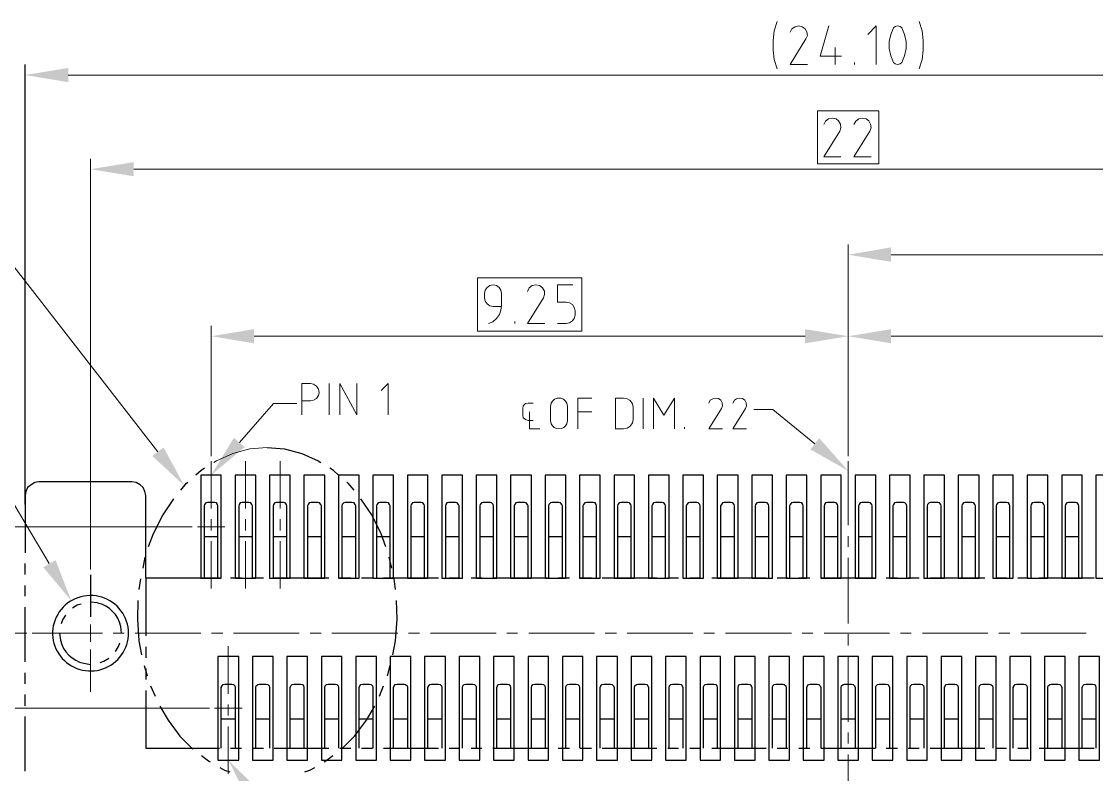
# Model space of a CAD drawing. Header units: inches. Extents: x 0 to 16.2, y 0 to 11.4.
# Drawn here: x 1.808 to 4.214, y 3.04 to 4.727 of the extents above; entities that cross this region are included whole.
import ezdxf

# ---------------------------------------------------------------- set-up
doc = ezdxf.new("R2010")
doc.units = ezdxf.units.IN
doc.header["$MEASUREMENT"] = 0
doc.layers.add('Color-7-Line_Weight-20', color=7, linetype='Continuous', lineweight=20)
doc.layers.add('Color-7-Line_Weight-30', color=7, linetype='Continuous', lineweight=30)
doc.layers.add('P2C-Hatch', color=7, linetype='Continuous')

msp = doc.modelspace()

# ---------------------------------------------------------------- hatches: boundary and pattern name
at = {"layer": 'P2C-Hatch', "transparency": 33554636}
for points in [[(1.9125, 4.6225), (1.9125, 4.5908), (1.8158, 4.6067)], [(2.0592, 4.4117), (2.0592, 4.38), (1.9625, 4.3958)], [(3.7542, 4.2208), (3.7542, 4.1883), (3.6583, 4.2042)], [(2.3283, 4.0375), (2.3283, 4.0058), (2.2325, 4.0217)], [(3.5617, 4.0375), (3.5617, 4.0058), (3.6583, 4.0217)], [(3.7542, 4.0375), (3.7542, 4.0058), (3.6583, 4.0217)], [(2.3075, 3.7733), (2.2325, 3.7108), (2.2833, 3.7942)], [(3.5933, 3.7933), (3.6583, 3.72), (3.5733, 3.7683)], [(2.1258, 3.7725), (2.1725, 3.6867), (2.1008, 3.7533)], [(1.8842, 3.52), (1.8567, 3.5042), (1.9192, 3.4292)], [(2.3142, 2.985), (2.2708, 3.0725), (2.34, 3.0033)]]:
    msp.add_hatch(color=256, dxfattribs=at).paths.add_polyline_path(points)

# ---------------------------------------------------------------- linework, layer by layer
at = {"layer": 'Color-7-Line_Weight-20', "linetype": 'Continuous'}
for p, q in [((3.6292, 4.6683), (3.6292, 4.63)), ((3.6725, 4.63), (3.6725, 4.635)), ((1.9125, 4.6067), (5.4033, 4.6067)), ((1.9625, 3.4992), (1.9625, 4.4192)), ((2.0592, 4.3958), (5.2567, 4.3958)), ((3.7542, 4.2042), (5.2567, 4.2042)), ((2.2325, 3.7533), (2.2325, 4.045)), ((2.9117, 4.05), (2.9117, 4.055)), ((2.3283, 4.0217), (3.5617, 4.0217)), ((3.7542, 4.0217), (4.9875, 4.0217)), ((2.4967, 3.8458), (2.4967, 3.9158)), ((3.1992, 3.8142), (3.1992, 3.8833)), ((3.0533, 3.8525), (3.0842, 3.8525)), ((3.2917, 3.8142), (3.2917, 3.8183)), ((2.2325, 3.7417), (2.2325, 3.6358)), ((2.3092, 3.7417), (2.3092, 3.6358)), ((2.3867, 3.7417), (2.3867, 3.6358)), ((3.6583, 3.7417), (3.6583, 3.5983)), ((2.2325, 3.6117), (2.2325, 3.5867)), ((2.3092, 3.6117), (2.3092, 3.5867)), ((2.3867, 3.6117), (2.3867, 3.5867)), ((2.19, 3.595), (1.4675, 3.595)), ((2.2017, 3.595), (2.2633, 3.595)), ((2.2325, 3.5625), (2.2325, 3.4567)), ((2.3092, 3.5625), (2.3092, 3.4567)), ((2.3867, 3.5625), (2.3867, 3.4567)), ((3.6583, 3.5742), (3.6583, 3.55)), ((3.6583, 3.525), (3.6583, 3.3783)), ((1.9625, 3.3375), (1.9625, 3.3758)), ((1.9625, 3.3683), (1.9625, 3.3442)), ((1.82, 3.3567), (1.4675, 3.3567)), ((1.8317, 3.3567), (1.9892, 3.3567)), ((1.9433, 3.3567), (1.9817, 3.3567)), ((2.0133, 3.3567), (2.0375, 3.3567)), ((2.0625, 3.3567), (2.2092, 3.3567)), ((2.2333, 3.3567), (2.2583, 3.3567)), ((2.2825, 3.3567), (2.4292, 3.3567)), ((2.4542, 3.3567), (2.4783, 3.3567)), ((2.5025, 3.3567), (2.65, 3.3567)), ((2.6742, 3.3567), (2.6983, 3.3567)), ((2.7233, 3.3567), (2.87, 3.3567)), ((2.8942, 3.3567), (2.9183, 3.3567)), ((2.9433, 3.3567), (3.09, 3.3567)), ((3.1142, 3.3567), (3.1392, 3.3567)), ((3.1633, 3.3567), (3.31, 3.3567)), ((3.335, 3.3567), (3.3592, 3.3567)), ((3.3833, 3.3567), (3.5308, 3.3567)), ((3.555, 3.3567), (3.5792, 3.3567)), ((3.6042, 3.3567), (3.7508, 3.3567)), ((3.6583, 3.3542), (3.6583, 3.3292)), ((3.775, 3.3567), (3.7992, 3.3567)), ((3.8242, 3.3567), (3.9708, 3.3567)), ((3.995, 3.3567), (4.02, 3.3567)), ((4.0442, 3.3567), (4.1908, 3.3567)), ((2.2708, 3.3275), (2.2708, 3.2208)), ((1.9625, 3.32), (1.9625, 3.225)), ((3.6583, 3.305), (3.6583, 3.1583)), ((2.2283, 3.1883), (1.2333, 3.1883)), ((2.24, 3.1883), (2.3017, 3.1883)), ((2.2708, 3.1967), (2.2708, 3.1725)), ((2.2708, 3.1475), (2.2708, 3.0417)), ((3.6583, 3.1342), (3.6583, 3.1092)), ((3.6583, 3.085), (3.6583, 2.9417))]:
    msp.add_line(p, q, dxfattribs=at)
for points in [[(3.4992, 4.7267), (3.4925, 4.7058), (3.49, 4.6842), (3.49, 4.6625), (3.4925, 4.6417), (3.4992, 4.6208)], [(3.5667, 4.63), (3.5283, 4.63), (3.5633, 4.6875), (3.5667, 4.695), (3.5658, 4.7033), (3.5617, 4.71), (3.555, 4.715), (3.5475, 4.7167), (3.5392, 4.715), (3.5317, 4.71), (3.5283, 4.7025)], [(3.615, 4.7167), (3.595, 4.6492), (3.6433, 4.6492)], [(3.7017, 4.6975), (3.7208, 4.7167), (3.7208, 4.63)], [(3.8167, 4.6208), (3.8233, 4.6417), (3.8258, 4.6625), (3.8258, 4.6842), (3.8233, 4.7058), (3.8167, 4.7267)], [(1.3925, 4.5892), (1.4708, 4.5892), (2.1133, 3.7625)], [(3.6417, 4.4233), (3.6033, 4.4233), (3.6392, 4.4808), (3.6417, 4.4883), (3.6408, 4.4967), (3.6367, 4.5042), (3.6308, 4.5083), (3.6225, 4.51), (3.6142, 4.5083), (3.6075, 4.5033), (3.6033, 4.4958)], [(3.7092, 4.4233), (3.6708, 4.4233), (3.7067, 4.4808), (3.7092, 4.4883), (3.7083, 4.4967), (3.7042, 4.5042), (3.6983, 4.5083), (3.69, 4.51), (3.6817, 4.5083), (3.675, 4.5033), (3.6708, 4.4958)], [(0.8425, 4.2925), (1.4067, 4.2925), (1.87, 3.5125)], [(3.6583, 3.7533), (3.6583, 4.045), (3.6583, 3.7533), (3.6583, 4.2275)], [(2.8533, 4.05), (2.8625, 4.0542), (2.8708, 4.0617), (2.8775, 4.07), (2.8808, 4.08), (2.8825, 4.0908), (2.8825, 4.1175), (2.8808, 4.125), (2.8767, 4.1308), (2.8708, 4.135), (2.8633, 4.1367), (2.8558, 4.135), (2.85, 4.1308), (2.8458, 4.125), (2.8442, 4.1175), (2.8442, 4.1075), (2.8458, 4.1), (2.85, 4.0942), (2.8558, 4.09), (2.8633, 4.0883), (2.8825, 4.0883)], [(2.9792, 4.05), (2.94, 4.05), (2.9758, 4.1075), (2.9783, 4.115), (2.9783, 4.1225), (2.9742, 4.13), (2.9675, 4.135), (2.9592, 4.1367), (2.9508, 4.135), (2.9442, 4.13), (2.94, 4.1217)], [(3.0417, 4.1367), (3.0075, 4.1367), (3.0075, 4.0983), (3.0267, 4.0983), (3.0342, 4.0967), (3.0408, 4.0925), (3.045, 4.0858), (3.0467, 4.0783), (3.0467, 4.0692), (3.045, 4.0617), (3.0408, 4.0558), (3.0342, 4.0517), (3.0267, 4.05), (3.0075, 4.05)], [(2.435, 3.8458), (2.435, 3.9158), (2.455, 3.9158), (2.4617, 3.9142), (2.4683, 3.91), (2.4725, 3.9033), (2.4742, 3.8958), (2.4725, 3.8892), (2.4683, 3.8825), (2.4617, 3.8783), (2.455, 3.8767), (2.435, 3.8767)], [(2.52, 3.8458), (2.52, 3.9158), (2.5583, 3.8458), (2.5583, 3.9158)], [(2.6125, 3.9), (2.6283, 3.9158), (2.6283, 3.8458)], [(2.9933, 3.8258), (2.9917, 3.8333), (2.9917, 3.8642), (2.9933, 3.8717), (2.9946, 3.8739), (2.996, 3.8759), (2.9976, 3.8776), (2.9993, 3.8791), (3.0011, 3.8804), (3.0029, 3.8815), (3.0048, 3.8823), (3.0068, 3.8829), (3.0088, 3.8832), (3.0108, 3.8833), (3.0128, 3.8832), (3.0148, 3.8829), (3.0168, 3.8823), (3.0187, 3.8815), (3.0206, 3.8804), (3.0224, 3.8791), (3.024, 3.8776), (3.0256, 3.8759), (3.027, 3.8739), (3.0283, 3.8717), (3.03, 3.8642), (3.03, 3.8333), (3.0283, 3.8258)], [(3.0842, 3.8833), (3.0533, 3.8833), (3.0533, 3.8142)], [(3.2225, 3.8142), (3.2225, 3.8833), (3.2458, 3.845), (3.2692, 3.8833), (3.2692, 3.8142)], [(3.3767, 3.8142), (3.3458, 3.8142), (3.3742, 3.86), (3.3767, 3.8658), (3.3758, 3.8725), (3.3733, 3.8783), (3.3675, 3.8825), (3.3617, 3.8833), (3.355, 3.8817), (3.3492, 3.8783), (3.3458, 3.8717)], [(3.4308, 3.8142), (3.4, 3.8142), (3.4283, 3.86), (3.4308, 3.8658), (3.43, 3.8725), (3.4267, 3.8783), (3.4217, 3.8825), (3.415, 3.8833), (3.4083, 3.8817), (3.4033, 3.8783), (3.4, 3.8717)], [(2.4242, 3.8708), (2.3717, 3.8708), (2.2958, 3.7833)], [(2.9533, 3.8717), (2.9417, 3.8717), (2.9358, 3.8708), (2.9308, 3.8658), (2.93, 3.86), (2.93, 3.845), (2.9308, 3.8392), (2.9358, 3.835), (2.9417, 3.8333), (2.9533, 3.8333)], [(2.945, 3.8525), (2.945, 3.8142), (2.9683, 3.8142)], [(3.4467, 3.8575), (3.4892, 3.8575), (3.5833, 3.7808)], [(2.3575, 3.7725), (2.3192, 3.7692), (2.2808, 3.7592), (2.2442, 3.7425), (2.2383, 3.7392)], [(1.2333, 3.3567), (1.82, 3.3567), (1.0025, 3.3567)]]:
    msp.add_lwpolyline(points, dxfattribs=at)
for points in [[(3.7533, 4.65), (3.75, 4.6658), (3.75, 4.6817), (3.7533, 4.6975), (3.7592, 4.7125), (3.7633, 4.7158), (3.7683, 4.7167), (3.7742, 4.7158), (3.7783, 4.7125), (3.7842, 4.6975), (3.7875, 4.6817), (3.7875, 4.6658), (3.7842, 4.65), (3.7783, 4.635), (3.7742, 4.6317), (3.7683, 4.63), (3.7633, 4.6317), (3.7592, 4.635)], [(3.7267, 4.4075), (3.7267, 4.5267), (3.5892, 4.5267), (3.5892, 4.4075)], [(3.0617, 4.0333), (3.0617, 4.1525), (2.8283, 4.1525), (2.8283, 4.0333)], [(3.1375, 3.8142), (3.155, 3.8142), (3.1633, 3.8158), (3.17, 3.82), (3.175, 3.8275), (3.1767, 3.835), (3.1767, 3.8625), (3.175, 3.87), (3.17, 3.8775), (3.1633, 3.8817), (3.155, 3.8833), (3.1375, 3.8833)]]:
    msp.add_lwpolyline(points, close=True, dxfattribs=at)
msp.add_arc((3.0108, 3.8331), 0.019, 202.6202, 337.3798, dxfattribs=at)
at = {"layer": 'Color-7-Line_Weight-30', "linetype": 'Continuous'}
for p, q in [((1.8158, 3.645), (1.8158, 4.63)), ((2.2475, 3.5725), (2.2167, 3.5725)), ((2.325, 3.5725), (2.2942, 3.5725)), ((2.4017, 3.5725), (2.3708, 3.5725)), ((2.4792, 3.5725), (2.4483, 3.5725)), ((2.5558, 3.5725), (2.525, 3.5725)), ((2.6333, 3.5725), (2.6025, 3.5725)), ((2.71, 3.5725), (2.6792, 3.5725)), ((2.7875, 3.5725), (2.7567, 3.5725)), ((2.8642, 3.5725), (2.8333, 3.5725)), ((2.9417, 3.5725), (2.9108, 3.5725)), ((3.0183, 3.5725), (2.9875, 3.5725)), ((3.095, 3.5725), (3.0642, 3.5725)), ((3.1725, 3.5725), (3.1417, 3.5725)), ((3.2492, 3.5725), (3.2183, 3.5725)), ((3.3267, 3.5725), (3.2958, 3.5725)), ((3.4033, 3.5725), (3.3725, 3.5725)), ((3.4808, 3.5725), (3.45, 3.5725)), ((3.5575, 3.5725), (3.5267, 3.5725)), ((3.635, 3.5725), (3.6042, 3.5725)), ((3.7117, 3.5725), (3.6808, 3.5725)), ((3.7892, 3.5725), (3.7583, 3.5725)), ((3.8658, 3.5725), (3.835, 3.5725)), ((3.9433, 3.5725), (3.9125, 3.5725)), ((4.02, 3.5725), (3.9892, 3.5725)), ((4.0975, 3.5725), (4.0667, 3.5725)), ((4.1742, 3.5725), (4.1433, 3.5725)), ((2.0842, 3.5267), (2.0792, 3.5025)), ((2.6367, 3.5025), (2.6308, 3.5267)), ((1.8158, 3.4883), (1.8158, 3.5125)), ((1.9625, 3.4875), (1.9625, 3.3933)), ((2.0742, 3.4783), (2.0708, 3.4542)), ((2.0858, 3.48), (2.0858, 3.3508)), ((2.3, 3.48), (2.2758, 3.48)), ((2.3492, 3.48), (2.3242, 3.48)), ((2.4958, 3.48), (2.3733, 3.48)), ((2.545, 3.48), (2.52, 3.48)), ((2.5933, 3.48), (2.5692, 3.48)), ((2.7408, 3.48), (2.6183, 3.48)), ((2.645, 3.4542), (2.6417, 3.4783)), ((2.7892, 3.48), (2.765, 3.48)), ((2.8383, 3.48), (2.8142, 3.48)), ((2.985, 3.48), (2.8625, 3.48)), ((3.0342, 3.48), (3.0092, 3.48)), ((3.0833, 3.48), (3.0583, 3.48)), ((3.23, 3.48), (3.1075, 3.48)), ((3.2783, 3.48), (3.2542, 3.48)), ((3.3275, 3.48), (3.3033, 3.48)), ((3.4742, 3.48), (3.3525, 3.48)), ((3.5233, 3.48), (3.4992, 3.48)), ((3.5725, 3.48), (3.5475, 3.48)), ((3.7683, 3.48), (3.7433, 3.48)), ((3.8167, 3.48), (3.7925, 3.48)), ((3.9642, 3.48), (3.8417, 3.48)), ((4.0125, 3.48), (3.9883, 3.48)), ((4.0617, 3.48), (4.0375, 3.48)), ((4.2083, 3.48), (4.0858, 3.48)), ((1.8158, 3.4392), (1.8158, 3.4633)), ((1.9783, 3.4242), (1.9625, 3.4258)), ((1.8158, 3.2925), (1.8158, 3.415)), ((1.8933, 3.3567), (1.895, 3.3408)), ((2.0858, 3.3258), (2.0858, 3.3017)), ((1.9475, 3.2892), (1.9625, 3.2867)), ((2.0825, 3.2842), (2.0892, 3.2608)), ((2.0858, 3.2775), (2.0858, 3.2525)), ((2.6267, 3.2608), (2.6333, 3.2842)), ((1.8158, 3.2433), (1.8158, 3.2675)), ((2.0967, 3.2383), (2.1067, 3.2158)), ((2.6092, 3.2158), (2.6183, 3.2383)), ((1.8158, 3.1942), (1.8158, 3.2192)), ((1.8158, 3.0475), (1.8158, 3.17)), ((2.255, 3.165), (2.2858, 3.165)), ((2.3325, 3.165), (2.3633, 3.165)), ((2.4092, 3.165), (2.44, 3.165)), ((2.4867, 3.165), (2.5175, 3.165)), ((2.5633, 3.165), (2.5942, 3.165)), ((2.6408, 3.165), (2.6717, 3.165)), ((2.7175, 3.165), (2.7483, 3.165)), ((2.795, 3.165), (2.8258, 3.165)), ((2.8717, 3.165), (2.9025, 3.165)), ((2.9492, 3.165), (2.98, 3.165)), ((3.0258, 3.165), (3.0567, 3.165)), ((3.1033, 3.165), (3.1342, 3.165)), ((3.18, 3.165), (3.2108, 3.165)), ((3.2575, 3.165), (3.2883, 3.165)), ((3.3342, 3.165), (3.365, 3.165)), ((3.4117, 3.165), (3.4425, 3.165)), ((3.4883, 3.165), (3.5192, 3.165)), ((3.5658, 3.165), (3.5967, 3.165)), ((3.6425, 3.165), (3.6733, 3.165)), ((3.72, 3.165), (3.7508, 3.165)), ((3.7967, 3.165), (3.8275, 3.165)), ((3.8733, 3.165), (3.9042, 3.165)), ((3.9508, 3.165), (3.9817, 3.165)), ((4.0275, 3.165), (4.0583, 3.165)), ((4.105, 3.165), (4.1358, 3.165)), ((4.1817, 3.165), (4.2125, 3.165)), ((2.2758, 3.0992), (2.3, 3.0992)), ((2.3242, 3.0992), (2.3492, 3.0992)), ((2.3733, 3.0992), (2.4958, 3.0992)), ((2.52, 3.0992), (2.545, 3.0992)), ((2.5692, 3.0992), (2.5933, 3.0992)), ((2.6183, 3.0992), (2.7408, 3.0992)), ((2.765, 3.0992), (2.7892, 3.0992)), ((2.8142, 3.0992), (2.8383, 3.0992)), ((2.8625, 3.0992), (2.985, 3.0992)), ((3.0092, 3.0992), (3.0342, 3.0992)), ((3.0583, 3.0992), (3.0833, 3.0992)), ((3.1075, 3.0992), (3.23, 3.0992)), ((3.2542, 3.0992), (3.2783, 3.0992)), ((3.3033, 3.0992), (3.3275, 3.0992)), ((3.3525, 3.0992), (3.4742, 3.0992)), ((3.4992, 3.0992), (3.5233, 3.0992)), ((3.5475, 3.0992), (3.5725, 3.0992)), ((3.7433, 3.0992), (3.7683, 3.0992)), ((3.7925, 3.0992), (3.8167, 3.0992)), ((3.8417, 3.0992), (3.9642, 3.0992)), ((3.9883, 3.0992), (4.0125, 3.0992)), ((4.0375, 3.0992), (4.0617, 3.0992)), ((4.0858, 3.0992), (4.2083, 3.0992))]:
    msp.add_line(p, q, dxfattribs=at)
for points in [[(2.3575, 3.7725), (2.3967, 3.7692), (2.435, 3.7592), (2.4717, 3.7425), (2.4775, 3.7392)], [(2.2175, 3.7258), (2.21, 3.7208), (2.1983, 3.7108)], [(2.5175, 3.7108), (2.5058, 3.7208), (2.4983, 3.7258)], [(3.7192, 3.48), (3.5967, 3.48), (3.6425, 3.48), (3.6425, 3.7108), (3.5967, 3.7108), (3.5967, 3.48)], [(2.2508, 3.48), (2.0858, 3.48), (2.0858, 3.665), (2.0842, 3.6742), (2.08, 3.6825), (2.0733, 3.6892), (2.0642, 3.6942), (2.055, 3.6958), (1.8467, 3.6958), (1.8375, 3.6942), (1.8292, 3.6892), (1.8217, 3.6825), (1.8175, 3.6742), (1.8158, 3.665), (1.8158, 3.5367)], [(2.1642, 3.6767), (2.1775, 3.6925), (2.18, 3.695)], [(2.5358, 3.695), (2.5383, 3.6925), (2.5517, 3.6767)], [(2.1483, 3.6575), (2.1242, 3.6217), (2.1025, 3.5792), (2.0917, 3.55)], [(2.6233, 3.55), (2.6125, 3.5792), (2.5917, 3.6217), (2.5675, 3.6575)], [(2.2475, 3.48), (2.2475, 3.6417), (2.2467, 3.645), (2.2442, 3.6483), (2.24, 3.6492), (2.2242, 3.6492), (2.2208, 3.6483), (2.2175, 3.645), (2.2167, 3.6417), (2.2167, 3.48)], [(2.325, 3.48), (2.325, 3.6417), (2.3233, 3.645), (2.3208, 3.6483), (2.3167, 3.6492), (2.3017, 3.6492), (2.2975, 3.6483), (2.295, 3.645), (2.2942, 3.6417), (2.2942, 3.48)], [(2.4017, 3.48), (2.4017, 3.6417), (2.4008, 3.645), (2.3983, 3.6483), (2.3942, 3.6492), (2.3783, 3.6492), (2.375, 3.6483), (2.3717, 3.645), (2.3708, 3.6417), (2.3708, 3.48)], [(2.4792, 3.48), (2.4792, 3.6417), (2.4775, 3.645), (2.475, 3.6483), (2.4708, 3.6492), (2.4558, 3.6492), (2.4517, 3.6483), (2.4492, 3.645), (2.4483, 3.6417), (2.4483, 3.48)], [(2.5558, 3.48), (2.5558, 3.6417), (2.555, 3.645), (2.5525, 3.6483), (2.5483, 3.6492), (2.5325, 3.6492), (2.5292, 3.6483), (2.5258, 3.645), (2.525, 3.6417), (2.525, 3.48)], [(2.6333, 3.48), (2.6333, 3.6417), (2.6317, 3.645), (2.6292, 3.6483), (2.625, 3.6492), (2.61, 3.6492), (2.6058, 3.6483), (2.6033, 3.645), (2.6025, 3.6417), (2.6025, 3.48)], [(2.71, 3.48), (2.71, 3.6417), (2.7092, 3.645), (2.7058, 3.6483), (2.7025, 3.6492), (2.6867, 3.6492), (2.6833, 3.6483), (2.68, 3.645), (2.6792, 3.6417), (2.6792, 3.48)], [(2.7875, 3.48), (2.7875, 3.6417), (2.7858, 3.645), (2.7833, 3.6483), (2.7792, 3.6492), (2.7642, 3.6492), (2.76, 3.6483), (2.7575, 3.645), (2.7567, 3.6417), (2.7567, 3.48)], [(2.8642, 3.48), (2.8642, 3.6417), (2.8633, 3.645), (2.86, 3.6483), (2.8567, 3.6492), (2.8408, 3.6492), (2.8375, 3.6483), (2.8342, 3.645), (2.8333, 3.6417), (2.8333, 3.48)], [(2.9417, 3.48), (2.9417, 3.6417), (2.94, 3.645), (2.9375, 3.6483), (2.9333, 3.6492), (2.9183, 3.6492), (2.9142, 3.6483), (2.9117, 3.645), (2.9108, 3.6417), (2.9108, 3.48)], [(3.0183, 3.48), (3.0183, 3.6417), (3.0175, 3.645), (3.0142, 3.6483), (3.0108, 3.6492), (2.995, 3.6492), (2.9917, 3.6483), (2.9883, 3.645), (2.9875, 3.6417), (2.9875, 3.48)], [(3.095, 3.48), (3.095, 3.6417), (3.0942, 3.645), (3.0917, 3.6483), (3.0875, 3.6492), (3.0725, 3.6492), (3.0683, 3.6483), (3.0658, 3.645), (3.0642, 3.6417), (3.0642, 3.48)], [(3.1725, 3.48), (3.1725, 3.6417), (3.1717, 3.645), (3.1683, 3.6483), (3.165, 3.6492), (3.1492, 3.6492), (3.1458, 3.6483), (3.1425, 3.645), (3.1417, 3.6417), (3.1417, 3.48)], [(3.2492, 3.48), (3.2492, 3.6417), (3.2483, 3.645), (3.2458, 3.6483), (3.2417, 3.6492), (3.2267, 3.6492), (3.2225, 3.6483), (3.22, 3.645), (3.2183, 3.6417), (3.2183, 3.48)], [(3.3267, 3.48), (3.3267, 3.6417), (3.3258, 3.645), (3.3225, 3.6483), (3.3192, 3.6492), (3.3033, 3.6492), (3.3, 3.6483), (3.2967, 3.645), (3.2958, 3.6417), (3.2958, 3.48)], [(3.4033, 3.48), (3.4033, 3.6417), (3.4025, 3.645), (3.4, 3.6483), (3.3958, 3.6492), (3.3808, 3.6492), (3.3767, 3.6483), (3.3742, 3.645), (3.3725, 3.6417), (3.3725, 3.48)], [(3.4808, 3.48), (3.4808, 3.6417), (3.48, 3.645), (3.4767, 3.6483), (3.4733, 3.6492), (3.4575, 3.6492), (3.4533, 3.6483), (3.4508, 3.645), (3.45, 3.6417), (3.45, 3.48)], [(3.5575, 3.48), (3.5575, 3.6417), (3.5567, 3.645), (3.5542, 3.6483), (3.55, 3.6492), (3.535, 3.6492), (3.5308, 3.6483), (3.5283, 3.645), (3.5267, 3.6417), (3.5267, 3.48)], [(3.635, 3.48), (3.635, 3.6417), (3.6342, 3.645), (3.6308, 3.6483), (3.6275, 3.6492), (3.6117, 3.6492), (3.6075, 3.6483), (3.605, 3.645), (3.6042, 3.6417), (3.6042, 3.48)], [(3.7117, 3.48), (3.7117, 3.6417), (3.7108, 3.645), (3.7083, 3.6483), (3.7042, 3.6492), (3.6892, 3.6492), (3.685, 3.6483), (3.6825, 3.645), (3.6808, 3.6417), (3.6808, 3.48)], [(3.7892, 3.48), (3.7892, 3.6417), (3.7883, 3.645), (3.785, 3.6483), (3.7817, 3.6492), (3.7658, 3.6492), (3.7617, 3.6483), (3.7592, 3.645), (3.7583, 3.6417), (3.7583, 3.48)], [(3.8658, 3.48), (3.8658, 3.6417), (3.865, 3.645), (3.8625, 3.6483), (3.8583, 3.6492), (3.8425, 3.6492), (3.8392, 3.6483), (3.8358, 3.645), (3.835, 3.6417), (3.835, 3.48)], [(3.9433, 3.48), (3.9433, 3.6417), (3.9417, 3.645), (3.9392, 3.6483), (3.935, 3.6492), (3.92, 3.6492), (3.9158, 3.6483), (3.9133, 3.645), (3.9125, 3.6417), (3.9125, 3.48)], [(4.02, 3.48), (4.02, 3.6417), (4.0192, 3.645), (4.0167, 3.6483), (4.0125, 3.6492), (3.9967, 3.6492), (3.9933, 3.6483), (3.99, 3.645), (3.9892, 3.6417), (3.9892, 3.48)], [(4.0975, 3.48), (4.0975, 3.6417), (4.0958, 3.645), (4.0933, 3.6483), (4.0892, 3.6492), (4.0742, 3.6492), (4.07, 3.6483), (4.0675, 3.645), (4.0667, 3.6417), (4.0667, 3.48)], [(4.1742, 3.48), (4.1742, 3.6417), (4.1733, 3.645), (4.1708, 3.6483), (4.1667, 3.6492), (4.1508, 3.6492), (4.1475, 3.6483), (4.1442, 3.645), (4.1433, 3.6417), (4.1433, 3.48)], [(1.9417, 3.4217), (1.9325, 3.4192), (1.9217, 3.4125)], [(2.0683, 3.43), (2.0675, 3.3883), (2.0708, 3.3392), (2.0767, 3.3083)], [(2.6392, 3.3083), (2.645, 3.3392), (2.6483, 3.3883), (2.6475, 3.43)], [(1.9067, 3.3967), (1.9, 3.3867), (1.8967, 3.3775)], [(2.0317, 3.3575), (2.0317, 3.3567), (2.03, 3.3717)], [(2.0183, 3.3158), (2.025, 3.3267), (2.0283, 3.335)], [(1.9842, 3.2908), (1.9925, 3.2942), (2.0033, 3.3008)], [(2.0858, 3.2283), (2.0858, 3.0992), (2.2508, 3.0992)], [(2.255, 3.0992), (2.255, 3.235), (2.2567, 3.2383), (2.2592, 3.2417), (2.2633, 3.2425), (2.2783, 3.2425), (2.2825, 3.2417), (2.285, 3.2383), (2.2858, 3.235), (2.2858, 3.0992)], [(2.3325, 3.0992), (2.3325, 3.235), (2.3333, 3.2383), (2.3367, 3.2417), (2.34, 3.2425), (2.3558, 3.2425), (2.3592, 3.2417), (2.3625, 3.2383), (2.3633, 3.235), (2.3633, 3.0992)], [(2.4092, 3.0992), (2.4092, 3.235), (2.4108, 3.2383), (2.4133, 3.2417), (2.4175, 3.2425), (2.4325, 3.2425), (2.4367, 3.2417), (2.4392, 3.2383), (2.44, 3.235), (2.44, 3.0992)], [(2.4867, 3.0992), (2.4867, 3.235), (2.4875, 3.2383), (2.4908, 3.2417), (2.4942, 3.2425), (2.51, 3.2425), (2.5133, 3.2417), (2.5167, 3.2383), (2.5175, 3.235), (2.5175, 3.0992)], [(2.5633, 3.0992), (2.5633, 3.235), (2.565, 3.2383), (2.5675, 3.2417), (2.5717, 3.2425), (2.5867, 3.2425), (2.5908, 3.2417), (2.5933, 3.2383), (2.5942, 3.235), (2.5942, 3.0992)], [(2.6408, 3.0992), (2.6408, 3.235), (2.6417, 3.2383), (2.6442, 3.2417), (2.6483, 3.2425), (2.6642, 3.2425), (2.6675, 3.2417), (2.6708, 3.2383), (2.6717, 3.235), (2.6717, 3.0992)], [(2.7175, 3.0992), (2.7175, 3.235), (2.7192, 3.2383), (2.7217, 3.2417), (2.7258, 3.2425), (2.7408, 3.2425), (2.745, 3.2417), (2.7475, 3.2383), (2.7483, 3.235), (2.7483, 3.0992)], [(2.795, 3.0992), (2.795, 3.235), (2.7958, 3.2383), (2.7983, 3.2417), (2.8025, 3.2425), (2.8183, 3.2425), (2.8217, 3.2417), (2.825, 3.2383), (2.8258, 3.235), (2.8258, 3.0992)], [(2.8717, 3.0992), (2.8717, 3.235), (2.8733, 3.2383), (2.8758, 3.2417), (2.88, 3.2425), (2.895, 3.2425), (2.8992, 3.2417), (2.9017, 3.2383), (2.9025, 3.235), (2.9025, 3.0992)], [(2.9492, 3.0992), (2.9492, 3.235), (2.95, 3.2383), (2.9525, 3.2417), (2.9567, 3.2425), (2.9725, 3.2425), (2.9758, 3.2417), (2.9792, 3.2383), (2.98, 3.235), (2.98, 3.0992)], [(3.0258, 3.0992), (3.0258, 3.235), (3.0267, 3.2383), (3.03, 3.2417), (3.0333, 3.2425), (3.0492, 3.2425), (3.0533, 3.2417), (3.0558, 3.2383), (3.0567, 3.235), (3.0567, 3.0992)], [(3.1033, 3.0992), (3.1033, 3.235), (3.1042, 3.2383), (3.1067, 3.2417), (3.1108, 3.2425), (3.1258, 3.2425), (3.13, 3.2417), (3.1325, 3.2383), (3.1342, 3.235), (3.1342, 3.0992)], [(3.18, 3.0992), (3.18, 3.235), (3.1808, 3.2383), (3.1842, 3.2417), (3.1875, 3.2425), (3.2033, 3.2425), (3.2075, 3.2417), (3.21, 3.2383), (3.2108, 3.235), (3.2108, 3.0992)], [(3.2575, 3.0992), (3.2575, 3.235), (3.2583, 3.2383), (3.2608, 3.2417), (3.265, 3.2425), (3.28, 3.2425), (3.2842, 3.2417), (3.2867, 3.2383), (3.2883, 3.235), (3.2883, 3.0992)], [(3.3342, 3.0992), (3.3342, 3.235), (3.335, 3.2383), (3.3383, 3.2417), (3.3417, 3.2425), (3.3575, 3.2425), (3.3617, 3.2417), (3.3642, 3.2383), (3.365, 3.235), (3.365, 3.0992)], [(3.4117, 3.0992), (3.4117, 3.235), (3.4125, 3.2383), (3.415, 3.2417), (3.4192, 3.2425), (3.4342, 3.2425), (3.4383, 3.2417), (3.4408, 3.2383), (3.4425, 3.235), (3.4425, 3.0992)], [(3.4883, 3.0992), (3.4883, 3.235), (3.4892, 3.2383), (3.4925, 3.2417), (3.4958, 3.2425), (3.5117, 3.2425), (3.515, 3.2417), (3.5183, 3.2383), (3.5192, 3.235), (3.5192, 3.0992)], [(3.5658, 3.0992), (3.5658, 3.235), (3.5667, 3.2383), (3.5692, 3.2417), (3.5733, 3.2425), (3.5883, 3.2425), (3.5925, 3.2417), (3.595, 3.2383), (3.5967, 3.235), (3.5967, 3.0992), (3.7192, 3.0992)], [(3.6425, 3.0992), (3.6425, 3.235), (3.6433, 3.2383), (3.6467, 3.2417), (3.65, 3.2425), (3.6658, 3.2425), (3.6692, 3.2417), (3.6725, 3.2383), (3.6733, 3.235), (3.6733, 3.0992)], [(3.72, 3.0992), (3.72, 3.235), (3.7208, 3.2383), (3.7233, 3.2417), (3.7275, 3.2425), (3.7425, 3.2425), (3.7467, 3.2417), (3.7492, 3.2383), (3.7508, 3.235), (3.7508, 3.0992)], [(3.7967, 3.0992), (3.7967, 3.235), (3.7975, 3.2383), (3.8008, 3.2417), (3.8042, 3.2425), (3.82, 3.2425), (3.8233, 3.2417), (3.8267, 3.2383), (3.8275, 3.235), (3.8275, 3.0992)], [(3.8733, 3.0992), (3.8733, 3.235), (3.875, 3.2383), (3.8775, 3.2417), (3.8817, 3.2425), (3.8967, 3.2425), (3.9008, 3.2417), (3.9033, 3.2383), (3.9042, 3.235), (3.9042, 3.0992)], [(3.9508, 3.0992), (3.9508, 3.235), (3.9517, 3.2383), (3.955, 3.2417), (3.9583, 3.2425), (3.9742, 3.2425), (3.9775, 3.2417), (3.9808, 3.2383), (3.9817, 3.235), (3.9817, 3.0992)], [(4.0275, 3.0992), (4.0275, 3.235), (4.0292, 3.2383), (4.0317, 3.2417), (4.0358, 3.2425), (4.0508, 3.2425), (4.055, 3.2417), (4.0575, 3.2383), (4.0583, 3.235), (4.0583, 3.0992)], [(4.105, 3.0992), (4.105, 3.235), (4.1058, 3.2383), (4.1092, 3.2417), (4.1125, 3.2425), (4.1283, 3.2425), (4.1317, 3.2417), (4.135, 3.2383), (4.1358, 3.235), (4.1358, 3.0992)], [(4.1817, 3.0992), (4.1817, 3.235), (4.1833, 3.2383), (4.1858, 3.2417), (4.19, 3.2425), (4.205, 3.2425), (4.2092, 3.2417), (4.2117, 3.2383), (4.2125, 3.235), (4.2125, 3.0992)], [(2.1175, 3.1933), (2.1358, 3.1617), (2.1625, 3.1258), (2.1917, 3.0967)], [(2.5242, 3.0967), (2.5533, 3.1258), (2.58, 3.1617), (2.5983, 3.1933)], [(2.2308, 3.0675), (2.2267, 3.07), (2.2108, 3.0817)], [(2.505, 3.0817), (2.4892, 3.07), (2.485, 3.0675)], [(2.2517, 3.0558), (2.2625, 3.05), (2.2742, 3.0458)], [(2.4417, 3.0458), (2.4533, 3.05), (2.4642, 3.0558)]]:
    msp.add_lwpolyline(points, dxfattribs=at)
for points in [[(2.2092, 3.48), (2.255, 3.48), (2.255, 3.7108), (2.2092, 3.7108)], [(2.2858, 3.48), (2.3325, 3.48), (2.3325, 3.7108), (2.2858, 3.7108)], [(2.3633, 3.48), (2.4092, 3.48), (2.4092, 3.7108), (2.3633, 3.7108)], [(2.44, 3.48), (2.4867, 3.48), (2.4867, 3.7108), (2.44, 3.7108)], [(2.5175, 3.48), (2.5633, 3.48), (2.5633, 3.7108), (2.5175, 3.7108)], [(2.5942, 3.48), (2.6408, 3.48), (2.6408, 3.7108), (2.5942, 3.7108)], [(2.6717, 3.48), (2.7175, 3.48), (2.7175, 3.7108), (2.6717, 3.7108)], [(2.7483, 3.48), (2.795, 3.48), (2.795, 3.7108), (2.7483, 3.7108)], [(2.8258, 3.48), (2.8717, 3.48), (2.8717, 3.7108), (2.8258, 3.7108)], [(2.9025, 3.48), (2.9492, 3.48), (2.9492, 3.7108), (2.9025, 3.7108)], [(2.98, 3.48), (3.0258, 3.48), (3.0258, 3.7108), (2.98, 3.7108)], [(3.0567, 3.48), (3.1033, 3.48), (3.1033, 3.7108), (3.0567, 3.7108)], [(3.1342, 3.48), (3.18, 3.48), (3.18, 3.7108), (3.1342, 3.7108)], [(3.2108, 3.48), (3.2575, 3.48), (3.2575, 3.7108), (3.2108, 3.7108)], [(3.2883, 3.48), (3.3342, 3.48), (3.3342, 3.7108), (3.2883, 3.7108)], [(3.365, 3.48), (3.4117, 3.48), (3.4117, 3.7108), (3.365, 3.7108)], [(3.4425, 3.48), (3.4883, 3.48), (3.4883, 3.7108), (3.4425, 3.7108)], [(3.5192, 3.48), (3.5658, 3.48), (3.5658, 3.7108), (3.5192, 3.7108)], [(3.6733, 3.48), (3.72, 3.48), (3.72, 3.7108), (3.6733, 3.7108)], [(3.7508, 3.48), (3.7967, 3.48), (3.7967, 3.7108), (3.7508, 3.7108)], [(3.8275, 3.48), (3.8733, 3.48), (3.8733, 3.7108), (3.8275, 3.7108)], [(3.9042, 3.48), (3.9508, 3.48), (3.9508, 3.7108), (3.9042, 3.7108)], [(3.9817, 3.48), (4.0275, 3.48), (4.0275, 3.7108), (3.9817, 3.7108)], [(4.105, 3.48), (4.105, 3.7108), (4.0583, 3.7108), (4.0583, 3.48)], [(4.1817, 3.48), (4.1817, 3.7108), (4.1358, 3.7108), (4.1358, 3.48)], [(4.2592, 3.48), (4.2592, 3.7108), (4.2125, 3.7108), (4.2125, 3.48)], [(2.2475, 3.0725), (2.2942, 3.0725), (2.2942, 3.3042), (2.2475, 3.3042)], [(2.325, 3.0725), (2.3708, 3.0725), (2.3708, 3.3042), (2.325, 3.3042)], [(2.4017, 3.0725), (2.4483, 3.0725), (2.4483, 3.3042), (2.4017, 3.3042)], [(2.4792, 3.0725), (2.525, 3.0725), (2.525, 3.3042), (2.4792, 3.3042)], [(2.5558, 3.0725), (2.6025, 3.0725), (2.6025, 3.3042), (2.5558, 3.3042)], [(2.6333, 3.0725), (2.6792, 3.0725), (2.6792, 3.3042), (2.6333, 3.3042)], [(2.71, 3.0725), (2.7567, 3.0725), (2.7567, 3.3042), (2.71, 3.3042)], [(2.7875, 3.0725), (2.8333, 3.0725), (2.8333, 3.3042), (2.7875, 3.3042)], [(2.8642, 3.0725), (2.9108, 3.0725), (2.9108, 3.3042), (2.8642, 3.3042)], [(2.9417, 3.0725), (2.9875, 3.0725), (2.9875, 3.3042), (2.9417, 3.3042)], [(3.0183, 3.0725), (3.0642, 3.0725), (3.0642, 3.3042), (3.0183, 3.3042)], [(3.095, 3.0725), (3.1417, 3.0725), (3.1417, 3.3042), (3.095, 3.3042)], [(3.1725, 3.0725), (3.2183, 3.0725), (3.2183, 3.3042), (3.1725, 3.3042)], [(3.2492, 3.0725), (3.2958, 3.0725), (3.2958, 3.3042), (3.2492, 3.3042)], [(3.3267, 3.0725), (3.3725, 3.0725), (3.3725, 3.3042), (3.3267, 3.3042)], [(3.4033, 3.0725), (3.45, 3.0725), (3.45, 3.3042), (3.4033, 3.3042)], [(3.4808, 3.0725), (3.5267, 3.0725), (3.5267, 3.3042), (3.4808, 3.3042)], [(3.5575, 3.0725), (3.6042, 3.0725), (3.6042, 3.3042), (3.5575, 3.3042)], [(3.635, 3.0725), (3.6808, 3.0725), (3.6808, 3.3042), (3.635, 3.3042)], [(3.7583, 3.0725), (3.7583, 3.3042), (3.7117, 3.3042), (3.7117, 3.0725)], [(3.835, 3.0725), (3.835, 3.3042), (3.7892, 3.3042), (3.7892, 3.0725)], [(3.9125, 3.0725), (3.9125, 3.3042), (3.8658, 3.3042), (3.8658, 3.0725)], [(3.9892, 3.0725), (3.9892, 3.3042), (3.9433, 3.3042), (3.9433, 3.0725)], [(4.0667, 3.0725), (4.0667, 3.3042), (4.02, 3.3042), (4.02, 3.0725)], [(4.1433, 3.0725), (4.1433, 3.3042), (4.0975, 3.3042), (4.0975, 3.0725)], [(4.2208, 3.0725), (4.2208, 3.3042), (4.1742, 3.3042), (4.1742, 3.0725)]]:
    msp.add_lwpolyline(points, close=True, dxfattribs=at)
for centre, radius, start, end in [((1.9625, 3.3557), 0.0852, 23.1589, 168.0283), ((1.963, 3.3574), 0.0685, 12.0276, 77.0558), ((1.9624, 3.3568), 0.0849, 168.7355, 22.4517), ((1.9618, 3.3562), 0.0685, 192.9441, 257.9728)]:
    msp.add_arc(centre, radius, start, end, dxfattribs=at)

doc.saveas('drawing.dxf')
